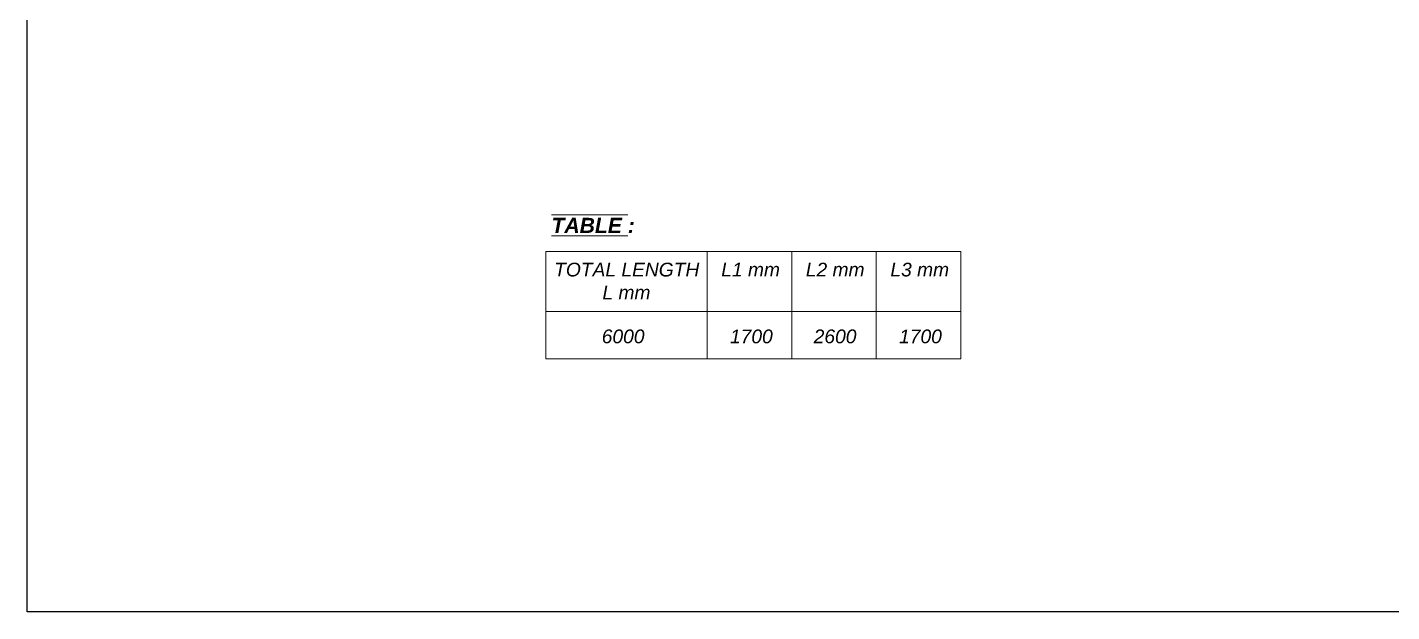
# Model space of a CAD drawing. Header units: millimetres. Extents: x 1231188 to 3899118, y -5478610 to -489530.
# Drawn here: x 2472222 to 2551592, y -3156229 to -3122206 of the extents above; entities that cross this region are included whole.
import ezdxf

# ---------------------------------------------------------------- set-up
doc = ezdxf.new("R2010")
doc.units = ezdxf.units.MM
doc.header["$LTSCALE"] = 25
doc.header["$MEASUREMENT"] = 0
doc.layers.get('Defpoints').update_dxf_attribs({"color": 230, "lineweight": 9})
doc.layers.add('text', color=7, linetype='Continuous', lineweight=18)
doc.layers.add('TITLE', color=6, linetype='Continuous', lineweight=9)
doc.styles.add('ARIAL', font='arial.ttf', dxfattribs={"height": 400})
doc.styles.add('Arial_Italic', font='ariali.ttf')

msp = doc.modelspace()

# ---------------------------------------------------------------- linework, layer by layer
at = {"layer": 'Defpoints', "lineweight": -2, "ltscale": 100}
msp.add_lwpolyline([(2472222.00067, -3075095.54838), (2592070.20759, -3075095.54838), (2592070.20759, -3156228.59221), (2472222.00067, -3156228.59221)], close=True, dxfattribs=at)
at = {"layer": 'text', "color": 5}
for p, q in [((2511770.2248, -3135267.61622), (2511770.2248, -3141500.75957)), ((2516689.3799, -3135267.61622), (2516689.3799, -3141500.75957)), ((2521608.535, -3135267.61622), (2521608.535, -3141500.75957)), ((2502378.09501, -3138755.04251), (2526527.6901, -3138755.04251))]:
    msp.add_line(p, q, dxfattribs=at)
msp.add_lwpolyline([(2502378.09501, -3135267.61622), (2526527.6901, -3135267.61622), (2526527.6901, -3141500.75957), (2502378.09501, -3141500.75957)], close=True, dxfattribs=at)

# ---------------------------------------------------------------- texts
at = {"layer": 'text', "color": 7, "insert": (2502715.74928, -3133298.70026), "char_height": 880, "width": 5560.2750597, "attachment_point": 1, "style": 'Arial_Italic'}
msp.add_mtext('{\\fArial|b1|i1|c0|p34;\\L\\OTABLE\\l\\o :}', dxfattribs=at)
at = {"layer": 'TITLE', "ltscale": 20, "char_height": 800, "attachment_point": 1, "style": 'ARIAL'}
for s, insert, width in [('\\pi145.6;{\\fArial|b0|i1|c0|p34;\\C7;TOTAL LENGTH \\P\\pi2953.2;L mm}', (2502724.86911, -3135912.09813), 8632.8082185), ('\\pi430.17;{\\fArial|b0|i1|c0|p34;\\C7;L1 mm}', (2512160.40967, -3135912.09813), 4208.2331382), ('\\pi430.17;{\\fArial|b0|i1|c0|p34;\\C7;L2 mm}', (2517079.56477, -3135912.09813), 4208.2331382), ('\\pi430.17;{\\fArial|b0|i1|c0|p34;\\C7;L3 mm}', (2521998.71987, -3135912.09813), 4208.2331382), ('\\pi2914.5;{\\fArial|b0|i1|c0|p34;\\C7;6000}', (2502724.86911, -3139799.79595), 8232.2101638), ('\\pi938.5;{\\fArial|b0|i1|c0|p34;\\C7;1700}', (2512160.40967, -3139799.79595), 4208.2331382), ('\\pi888.56;{\\fArial|b0|i1|c0|p34;\\C7;2600}', (2517079.56477, -3139799.79595), 4208.2331382), ('\\pi938.5;{\\fArial|b0|i1|c0|p34;\\C7;1700}', (2521998.71987, -3139799.79595), 4208.2331382)]:
    msp.add_mtext(s, dxfattribs=dict(at, insert=insert, width=width))

doc.saveas('drawing.dxf')
